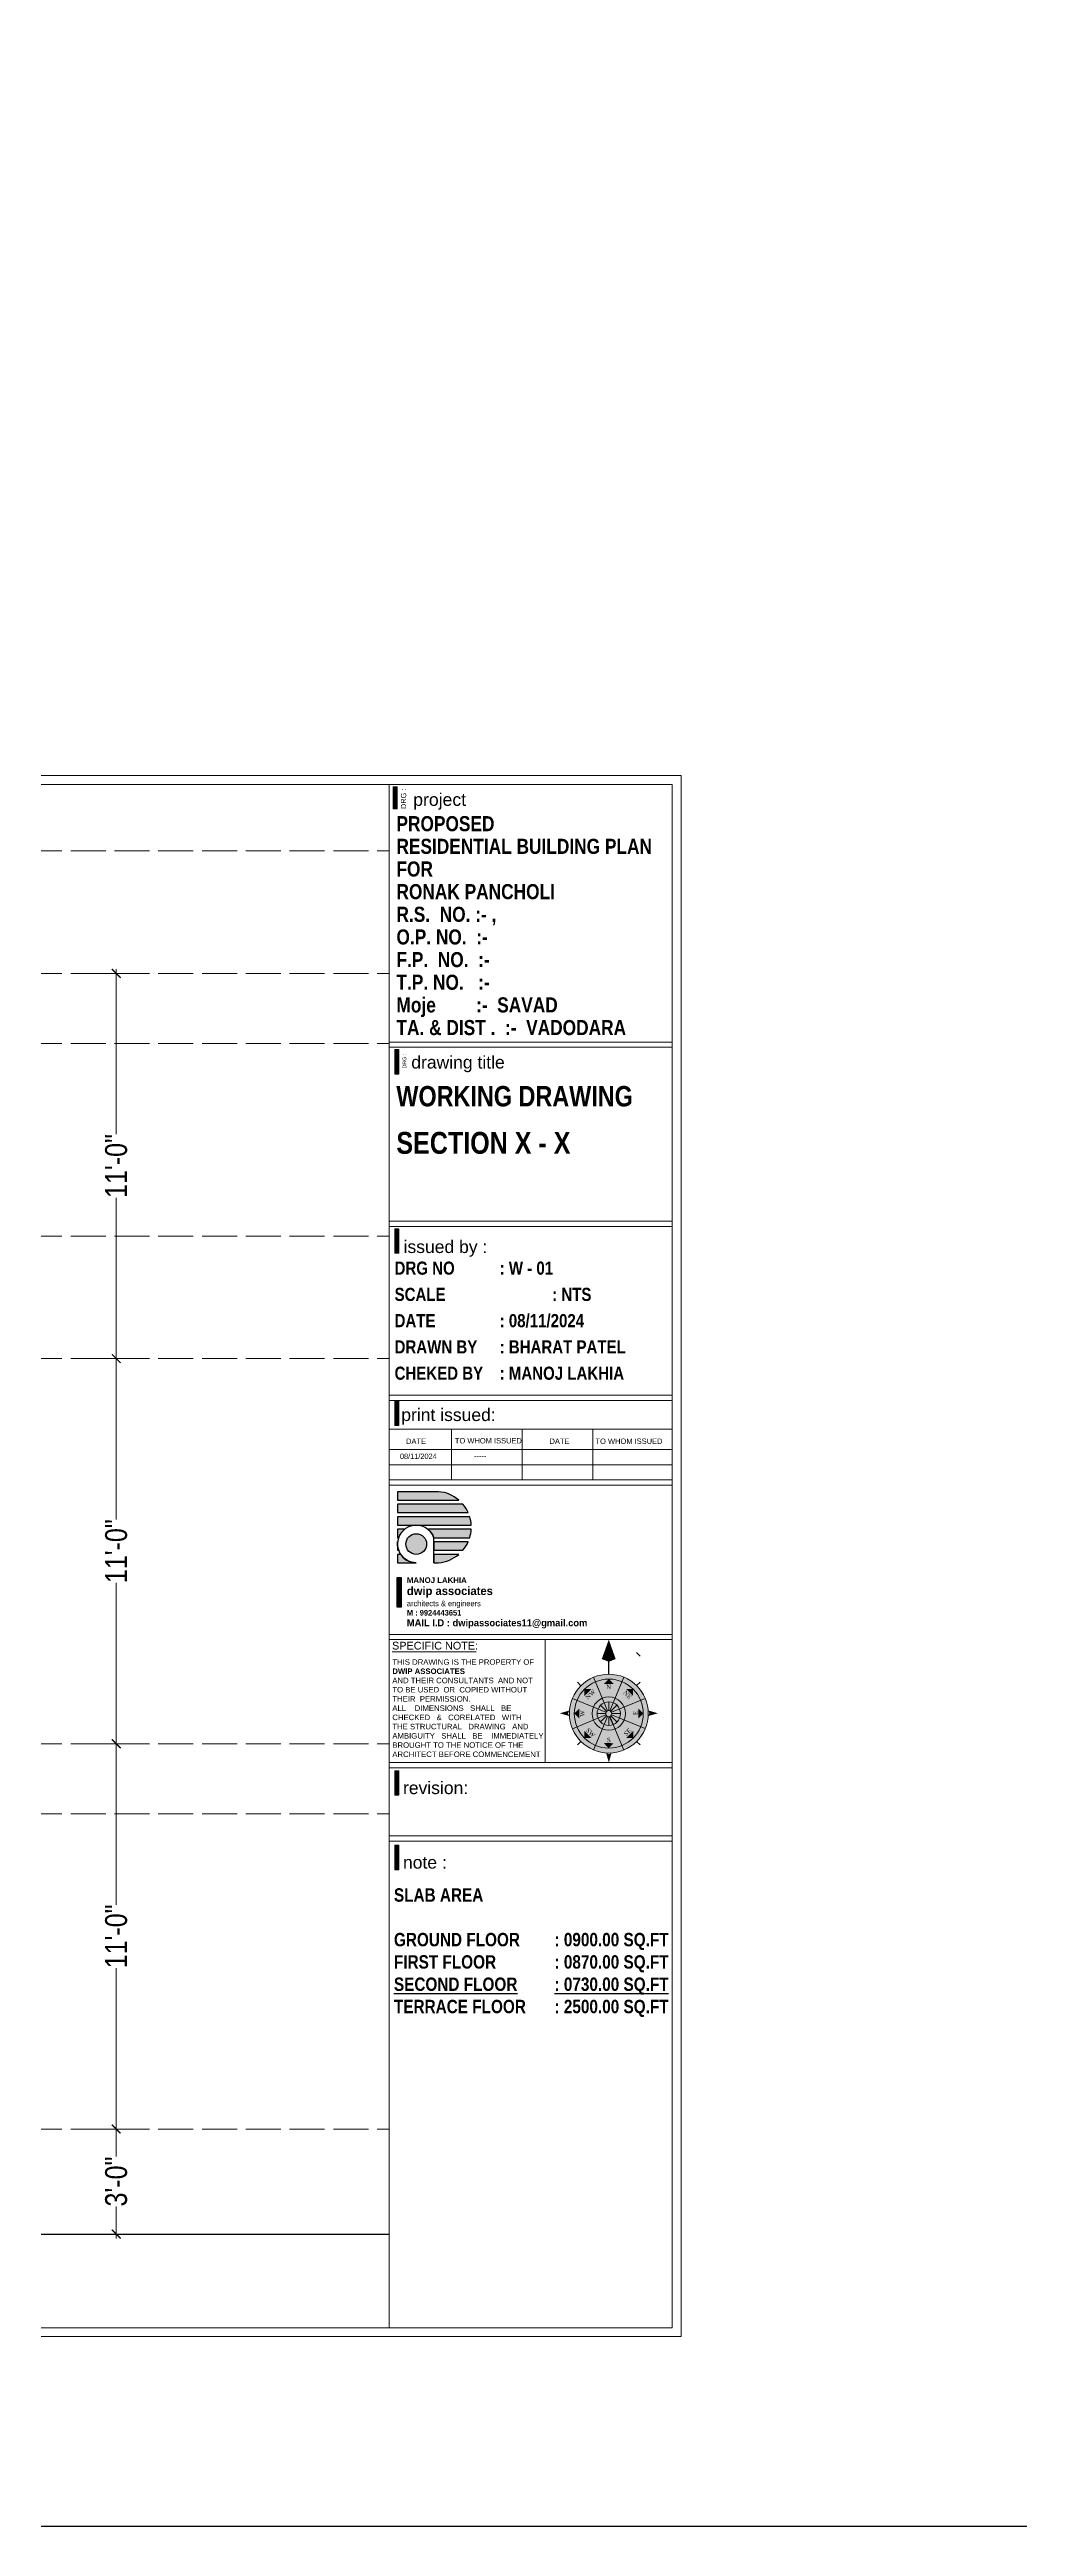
# Model space of a CAD drawing. Header units: millimetres. Extents: x 56222 to 120458, y -162468 to -121287.
# Drawn here: x 114212 to 114544, y -160542 to -159693 of the extents above; entities that cross this region are included whole.
import ezdxf
from ezdxf.enums import TextEntityAlignment as Align

# ---------------------------------------------------------------- set-up
doc = ezdxf.new("R2010")
doc.units = ezdxf.units.MM
doc.header["$MEASUREMENT"] = 0
doc.header["$PDMODE"] = 35
doc.linetypes.add('ACAD_ISO02W100', pattern=[15, 12, -3])
doc.layers.get('Defpoints').update_dxf_attribs({"color": 220})
for name, color, linetype, lineweight in [('@~LEVEL GRID LINE', 43, 'ACAD_ISO02W100', 9), ('plot boundary', 26, 'Continuous', 30), ('SECTION', 7, 'Continuous', 9), ('SECTION ( DIM )', 250, 'Continuous', 18), ('SECTION ( PLine )', 251, 'Continuous', 30), ('STAIRCASE', 45, 'Continuous', 25), ('X_SHEET', 7, 'Continuous', 9)]:
    doc.layers.add(name, color=color, linetype=linetype, lineweight=lineweight)
doc.layers.add('GROUND FLOOR  ( Text )', color=251, linetype='Continuous')
doc.styles.add("AR_0'-0", font='arial.ttf')
doc.styles.add('AR_6', font='arial.ttf', dxfattribs={"height": 6})
doc.styles.add("Cn_BT_0'-0", font='swissc.ttf')
doc.styles.add('Cn_BT_7½', font='swissc.ttf', dxfattribs={"height": 7.5})
doc.styles.add('DUTCH801', font='dutcheb.ttf', dxfattribs={"height": 6.5})
doc.styles.add('KATHA', font='swissc.ttf')
doc.styles.get("Standard").update_dxf_attribs({"font": 'arial.ttf', "height": 6})
doc.dimstyles.new('Cn_BT_7½', dxfattribs={"dimtxt": 9, "dimasz": 3, "dimexe": 1.5, "dimexo": 0, "dimgap": 0.09, "dimtad": 0, "dimdec": 3, "dimzin": 3, "dimdsep": 46, "dimlunit": 4, "dimtxsty": 'Cn_BT_7½', "dimblk": 'ARCHTICK', "dimcen": 0.09, "dimdle": 1.5, "dimclrd": 251, "dimclre": 251, "dimclrt": 14, "dimadec": 0, "dimazin": 0, "dimtfac": 0.75, "dimtdec": 3, "dimtofl": 0, "dimtmove": 0, "dimatfit": 3, "dimfxl": 0, "dimtolj": 1, "dimtzin": 0, "dimlwd": 15, "dimlwe": 15, "dimarcsym": 0})

# ---------------------------------------------------------------- blocks, each defined once
blk = doc.blocks.new('_ArchTick')
at = {"color": 0, "linetype": 'ByBlock', "const_width": 0.15}
blk.add_lwpolyline([(-0.5, -0.5), (0.5, 0.5)], dxfattribs=at)
blk = doc.blocks.new('*D289')
at = {"layer": 'Defpoints', "color": 0, "transparency": 16777216}
for p in [(114225, -160273.41), (114225, -160405.41), (114235.22, -160405.41)]:
    blk.add_point(p, dxfattribs=at)
at = {"layer": 'SECTION ( DIM )', "color": 251, "lineweight": 15, "transparency": 16777216}
for p, q in [((114225, -160273.41), (114236.72, -160273.41)), ((114235.22, -160271.91), (114235.22, -160328.55)), ((114235.22, -160406.91), (114235.22, -160350.27)), ((114225, -160405.41), (114236.72, -160405.41))]:
    blk.add_line(p, q, dxfattribs=at)
at = {"layer": 'SECTION ( DIM )', "color": 251, "lineweight": 15, "transparency": 16777216, "xscale": 3, "yscale": 3, "zscale": 3}
for p, rotation in [((114235.22, -160273.41), 90), ((114235.22, -160405.41), 270)]:
    blk.add_blockref('_ArchTick', p, dxfattribs=dict(at, rotation=rotation))
at = {"layer": 'SECTION ( DIM )', "color": 14, "transparency": 16777216, "insert": (114235.22, -160339.41), "char_height": 7.5, "attachment_point": 5, "rotation": 90, "style": 'Cn_BT_7½'}
blk.add_mtext('\\A1;11\'-0"', dxfattribs=at)
blk = doc.blocks.new('*D104')
at = {"layer": 'Defpoints', "color": 0, "transparency": 16777216}
for p in [(114225, -160405.41), (114225, -160441.41), (114235.22, -160441.41)]:
    blk.add_point(p, dxfattribs=at)
at = {"layer": 'SECTION', "color": 251, "lineweight": 15, "transparency": 16777216}
for p, q in [((114235.22, -160403.91), (114235.22, -160414.86)), ((114225, -160405.41), (114236.72, -160405.41)), ((114235.22, -160442.91), (114235.22, -160431.97)), ((114225, -160441.41), (114236.72, -160441.41))]:
    blk.add_line(p, q, dxfattribs=at)
at = {"layer": 'SECTION', "color": 251, "lineweight": 15, "transparency": 16777216, "xscale": 3, "yscale": 3, "zscale": 3}
for p, rotation in [((114235.22, -160405.41), 90), ((114235.22, -160441.41), 270)]:
    blk.add_blockref('_ArchTick', p, dxfattribs=dict(at, rotation=rotation))
at = {"layer": 'SECTION', "color": 14, "transparency": 16777216, "insert": (114235.22, -160423.41), "char_height": 7.5, "attachment_point": 5, "rotation": 90, "style": 'Cn_BT_7½'}
blk.add_mtext('\\A1;3\'-0"', dxfattribs=at)
blk = doc.blocks.new('*D288')
at = {"layer": 'Defpoints', "color": 0, "transparency": 16777216}
for p in [(114225, -160141.41), (114235.22, -160141.41), (114225, -160273.41)]:
    blk.add_point(p, dxfattribs=at)
at = {"layer": 'SECTION ( DIM )', "color": 251, "lineweight": 15, "transparency": 16777216}
for p, q in [((114225, -160141.41), (114236.72, -160141.41)), ((114235.22, -160139.91), (114235.22, -160196.55)), ((114235.22, -160274.91), (114235.22, -160218.27)), ((114225, -160273.41), (114236.72, -160273.41))]:
    blk.add_line(p, q, dxfattribs=at)
at = {"layer": 'SECTION ( DIM )', "color": 251, "lineweight": 15, "transparency": 16777216, "xscale": 3, "yscale": 3, "zscale": 3}
for p, rotation in [((114235.22, -160141.41), 90), ((114235.22, -160273.41), 270)]:
    blk.add_blockref('_ArchTick', p, dxfattribs=dict(at, rotation=rotation))
at = {"layer": 'SECTION ( DIM )', "color": 14, "transparency": 16777216, "insert": (114235.22, -160207.41), "char_height": 7.5, "attachment_point": 5, "rotation": 90, "style": 'Cn_BT_7½'}
blk.add_mtext('\\A1;11\'-0"', dxfattribs=at)
blk = doc.blocks.new('*D287')
at = {"layer": 'Defpoints', "color": 0, "transparency": 16777216}
for p in [(114225, -160009.41), (114235.22, -160009.41), (114225, -160141.41)]:
    blk.add_point(p, dxfattribs=at)
at = {"layer": 'SECTION ( DIM )', "color": 251, "lineweight": 15, "transparency": 16777216}
for p, q in [((114225, -160009.41), (114236.72, -160009.41)), ((114235.22, -160007.91), (114235.22, -160064.55)), ((114235.22, -160142.91), (114235.22, -160086.27)), ((114225, -160141.41), (114236.72, -160141.41))]:
    blk.add_line(p, q, dxfattribs=at)
at = {"layer": 'SECTION ( DIM )', "color": 251, "lineweight": 15, "transparency": 16777216, "xscale": 3, "yscale": 3, "zscale": 3}
for p, rotation in [((114235.22, -160009.41), 90), ((114235.22, -160141.41), 270)]:
    blk.add_blockref('_ArchTick', p, dxfattribs=dict(at, rotation=rotation))
at = {"layer": 'SECTION ( DIM )', "color": 14, "transparency": 16777216, "insert": (114235.22, -160075.41), "char_height": 7.5, "attachment_point": 5, "rotation": 90, "style": 'Cn_BT_7½'}
blk.add_mtext('\\A1;11\'-0"', dxfattribs=at)
blk = doc.blocks.new('NORTH')
h = blk.add_hatch(color=9)
h.set_gradient(color1=(201, 201, 201), color2=(237, 237, 237), one_color=1, tint=0.93, name='SPHERICAL')
edge = h.paths.add_edge_path()
edge.add_arc((329168.4, -156620.1), 24.1, 0, 360)
at = {"layer": 'X_SHEET'}
for color, points in [(224, [(329168.4, -156574.8), (329168.4, -156588.4), (329164.1, -156586.7)]), (230, [(329172.6, -156586.7), (329168.4, -156588.4), (329168.4, -156574.8)]), (47, [(329153.4, -156609.4), (329153.4, -156605.1), (329157.7, -156605.1)]), (47, [(329165.3, -156602), (329168.4, -156598.9), (329171.4, -156602)]), (47, [(329179, -156605.1), (329183.3, -156605.1), (329183.3, -156609.4)]), (224, [(329143.4, -156619.9), (329144.3, -156618.2), (329138.4, -156619.9)]), (230, [(329144.3, -156621.6), (329143.4, -156619.9), (329138.4, -156619.9)]), (47, [(329147.2, -156620), (329150.3, -156617), (329150.3, -156623.1)]), (47, [(329186.5, -156623.1), (329186.5, -156617), (329189.5, -156620.1)]), (224, [(329193.3, -156619.9), (329192.5, -156618.2), (329198.4, -156619.9)]), (230, [(329192.5, -156621.6), (329193.3, -156619.9), (329198.4, -156619.9)]), (47, [(329153.4, -156635), (329153.4, -156630.7), (329157.7, -156635)]), (47, [(329179, -156635), (329183.3, -156630.7), (329183.3, -156635)]), (47, [(329171.4, -156638.2), (329165.3, -156638.1), (329168.3, -156641.2)]), (230, [(329166.7, -156644.1), (329168.4, -156645), (329168.4, -156650.1)]), (224, [(329168.4, -156645), (329170.1, -156644.1), (329168.4, -156650.1)])]:
    blk.add_hatch(color=color, dxfattribs=at).paths.add_polyline_path(points)
at = {"color": 254, "lineweight": 5}
for p, q in [((329185.4, -156582.8), (329187.6, -156585)), ((329166.5, -156620.1), (329161.2, -156620.1)), ((329167, -156618.7), (329163.3, -156615)), ((329168.4, -156618.2), (329168.4, -156612.9)), ((329169.7, -156618.7), (329173.4, -156615)), ((329170.2, -156620.1), (329175.5, -156620.1)), ((329167, -156621.4), (329163.3, -156625.1)), ((329168.4, -156621.9), (329168.4, -156627.2)), ((329169.7, -156621.4), (329173.4, -156625.1))]:
    blk.add_line(p, q, dxfattribs=at)
at = {"color": 250, "lineweight": 9}
for p, q in [((329151.3, -156603), (329149.2, -156600.9)), ((329167.6, -156618.3), (329159.1, -156597.8)), ((329169.1, -156618.3), (329177.6, -156597.8)), ((329185.4, -156603), (329187.6, -156600.9)), ((329146.1, -156610.8), (329166.6, -156619.3)), ((329170.1, -156619.3), (329190.7, -156610.8)), ((329146.1, -156629.3), (329166.6, -156620.8)), ((329159.1, -156642.4), (329167.6, -156621.8)), ((329177.6, -156642.4), (329169.1, -156621.8)), ((329170.1, -156620.8), (329190.7, -156629.3)), ((329151.3, -156637.1), (329149.2, -156639.2)), ((329185.4, -156637.1), (329187.6, -156639.2))]:
    blk.add_line(p, q, dxfattribs=at)
at = {"color": 1}
blk.add_line((329171.1, -156626.7), (329169.1, -156621.8), dxfattribs=at)
at = {"lineweight": 9}
for radius in [24.1, 21.1, 10.2, 7.18, 1.88]:
    blk.add_circle((329168.4, -156620.1), radius, dxfattribs=at)
at = {"layer": 'X_SHEET', "color": 29, "linetype": 'Continuous', "lineweight": 25}
blk.add_line((329168.4, -156595.9), (329168.4, -156588.4), dxfattribs=at)
at = {"layer": 'X_SHEET', "color": 26, "linetype": 'ByBlock', "lineweight": -2, "style": 'DUTCH801'}
for s, rotation, p in [('NW', 44.9141, (329156.2, -156607.4)), ('N', 359.9141, (329168.3, -156602.4)), ('S', 359.9141, (329168.4, -156634.9)), ('SE', 44.9141, (329178.9, -156630.5))]:
    blk.add_text(s, height=2.7, rotation=rotation, dxfattribs=at).set_placement(p, align=Align.TOP_CENTER)
for s, rotation, p in [('W', 89.9141, (329153.5, -156620)), ('NE', 314.9141, (329178.9, -156609.6)), ('E', 89.9141, (329186.1, -156619.8)), ('SW', 314.9141, (329156.3, -156632.7))]:
    blk.add_text(s, height=2.7, rotation=rotation, dxfattribs=at).set_placement(p, align=Align.CENTER)
blk = doc.blocks.new('logo')
at = {"layer": 'STAIRCASE', "linetype": 'Continuous', "ltscale": 15}
h = blk.add_hatch(color=0, dxfattribs=at)
edge = h.paths.add_edge_path()
edge.add_line((52190.2, -8438.8), (52131.5, -8438.8))
edge.add_line((52131.5, -8438.8), (52131.5, -8450.8))
edge.add_line((52131.5, -8450.8), (52219.1, -8450.8))
edge.add_arc((52186.1, -8489.7), 51, 49.5898, 85.3906)
edge = h.paths.add_edge_path()
edge.add_line((52225, -8456.8), (52131.5, -8456.8))
edge.add_line((52131.5, -8456.8), (52131.5, -8468.8))
edge.add_line((52131.5, -8468.8), (52232.6, -8468.8))
edge.add_arc((52186.1, -8489.7), 51, 24.196, 40.1809)
edge = h.paths.add_edge_path()
edge.add_line((52234.8, -8474.7), (52131.5, -8474.7))
edge.add_line((52131.5, -8474.7), (52131.5, -8486.7))
edge.add_line((52131.5, -8486.7), (52237, -8486.7))
edge.add_arc((52186.1, -8489.7), 51, 3.3421, 17.076)
edge = h.paths.add_edge_path()
edge.add_line((52237, -8492.6), (52174.8, -8492.6))
edge.add_arc((52158.3, -8513.7), 26.8, 19.8001, 51.8901, ccw=False)
edge.add_line((52183.5, -8504.6), (52234.8, -8504.6))
edge.add_arc((52186.1, -8489.7), 51, 342.9464, 356.6794)
edge = h.paths.add_edge_path()
edge.add_line((52232.6, -8510.5), (52183.5, -8510.5))
edge.add_line((52183.5, -8510.5), (52183.5, -8522.5))
edge.add_line((52183.5, -8522.5), (52225.1, -8522.5))
edge.add_arc((52186.1, -8489.7), 51, 319.8472, 335.8275)
edge = h.paths.add_edge_path()
edge.add_line((52219.2, -8528.5), (52183.5, -8528.5))
edge.add_line((52183.5, -8528.5), (52183.5, -8540.5))
edge.add_line((52183.5, -8540.5), (52190.4, -8540.5))
edge.add_arc((52186.1, -8489.7), 51, 274.8693, 310.4434)
edge = h.paths.add_edge_path()
edge.add_line((52136, -8528.5), (52131.5, -8528.5))
edge.add_line((52131.5, -8528.5), (52131.5, -8540.5))
edge.add_line((52131.5, -8540.5), (52158.3, -8540.5))
edge.add_arc((52158.3, -8513.7), 26.8, 213.4982, 270, ccw=False)
edge = h.paths.add_edge_path()
edge.add_line((52131.5, -8513.7), (52131.5, -8522.5))
edge.add_line((52131.5, -8522.5), (52133, -8522.5))
edge.add_arc((52158.3, -8513.7), 26.8, 180, 199.307, ccw=False)
edge = h.paths.add_edge_path()
edge.add_line((52131.7, -8510.5), (52131.5, -8510.5))
edge.add_line((52131.5, -8510.5), (52131.5, -8513.7))
edge.add_arc((52158.3, -8513.7), 26.8, 173.2545, 180, ccw=False)
edge = h.paths.add_edge_path()
edge.add_line((52141.8, -8492.6), (52131.5, -8492.6))
edge.add_line((52131.5, -8492.6), (52131.5, -8504.6))
edge.add_line((52131.5, -8504.6), (52133.1, -8504.6))
edge.add_arc((52158.3, -8513.7), 26.8, 128.1099, 160.1999, ccw=False)
edge = h.paths.add_edge_path()
edge.add_arc((52158.3, -8513.7), 14.8, 0, 360)
at = {"layer": 'STAIRCASE', "color": 0, "linetype": 'Continuous', "ltscale": 15}
blk.add_line((52183.5, -8540.5), (52183.5, -8504.6), dxfattribs=at)
for points in [[(52190.2, -8438.8), (52131.5, -8438.8), (52131.5, -8450.8), (52219.1, -8450.8, 0.157494)], [(52225, -8456.8), (52131.5, -8456.8), (52131.5, -8468.8), (52232.6, -8468.8, 0.06986)], [(52234.8, -8474.7), (52131.5, -8474.7), (52131.5, -8486.7), (52237, -8486.7, 0.059998)], [(52141.8, -8492.6), (52131.5, -8492.6), (52131.5, -8504.6), (52133.1, -8504.6, -0.140942)], [(52237, -8492.6), (52174.8, -8492.6, -0.140942), (52183.5, -8504.6), (52234.8, -8504.6, 0.059993)], [(52131.7, -8510.5), (52131.5, -8510.5), (52131.5, -8513.7, -0.029441)], [(52131.5, -8513.7), (52131.5, -8522.5), (52133, -8522.5, -0.084443)], [(52136, -8528.5), (52131.5, -8528.5), (52131.5, -8540.5), (52158.3, -8540.5, -0.251655)], [(52232.6, -8510.5), (52183.5, -8510.5), (52183.5, -8522.5), (52225.1, -8522.5, 0.069841)], [(52219.2, -8528.5), (52183.5, -8528.5), (52183.5, -8540.5), (52190.4, -8540.5, 0.15648)]]:
    blk.add_lwpolyline(points, format="xyb", close=True, dxfattribs=at)
blk.add_circle((52158.3, -8513.7), 14.8, dxfattribs=at)
blk.add_arc((52158.3, -8513.7), 26.8, 19.8001, 270, dxfattribs=at)

msp = doc.modelspace()

# ---------------------------------------------------------------- hatches: boundary and pattern name
at = {"layer": 'STAIRCASE', "linetype": 'Continuous', "ltscale": 15}
msp.add_hatch(color=251, dxfattribs=at).paths.add_polyline_path([(114331.5113, -160216.37177), (114332.91197, -160216.37177), (114332.91197, -160226.6154), (114331.5113, -160226.6154)])
at = {"layer": 'X_SHEET', "ltscale": 0.25}
h = msp.add_hatch(color=0, dxfattribs=at)
h.dxf.hatch_style = 1
h.paths.add_polyline_path([(114332.02234, -160035.53609), (114330.71836, -160035.53609), (114330.71836, -160043.92309), (114332.02234, -160043.92309)])
h = msp.add_hatch(color=0, dxfattribs=at)
h.dxf.hatch_style = 1
h.paths.add_polyline_path([(114332.02241, -160096.9385), (114330.71843, -160096.9385), (114330.71843, -160105.3255), (114332.02241, -160105.3255)])
h = msp.add_hatch(color=0, dxfattribs=at)
h.dxf.hatch_style = 1
h.paths.add_polyline_path([(114332.01962, -160155.92706), (114330.71564, -160155.92706), (114330.71564, -160164.31406), (114332.01962, -160164.31406)])
h = msp.add_hatch(color=0, dxfattribs=at)
h.dxf.hatch_style = 1
h.paths.add_polyline_path([(114332.02238, -160282.64973), (114330.7184, -160282.64973), (114330.7184, -160291.03673), (114332.02238, -160291.03673)])
h = msp.add_hatch(color=0, dxfattribs=at)
h.dxf.hatch_style = 1
h.paths.add_polyline_path([(114332.0223, -160308.1854), (114330.71832, -160308.1854), (114330.71832, -160316.57241), (114332.0223, -160316.57241)])

# ---------------------------------------------------------------- linework, layer by layer
at = {"layer": '@~LEVEL GRID LINE'}
for p, q in [((113664.63483, -159967.41357), (114328.81004, -159967.41357)), ((113664.63483, -160009.41357), (114328.81004, -160009.41357)), ((113664.63483, -160033.41357), (114328.81004, -160033.41357)), ((113664.63483, -160099.41357), (114328.81004, -160099.41357)), ((113664.63483, -160141.41357), (114328.81004, -160141.41357)), ((113664.63483, -160273.41357), (114328.81004, -160273.41357)), ((113664.63483, -160297.41357), (114328.81004, -160297.41357)), ((113664.63483, -160405.41357), (114328.81004, -160405.41357))]:
    msp.add_line(p, q, dxfattribs=at)
at = {"layer": 'plot boundary', "color": 251, "ltscale": 0.25}
msp.add_lwpolyline([(114331.5113, -160216.37177), (114332.91197, -160216.37177), (114332.91197, -160226.6154), (114331.5113, -160226.6154)], close=True, dxfattribs=at)
at = {"layer": 'SECTION'}
msp.add_line((113664.63483, -160441.41357), (114328.81004, -160441.41357), dxfattribs=at)
at = {"layer": 'SECTION ( PLine )'}
msp.add_lwpolyline([(113664.63483, -160441.41357), (114328.80998, -160441.41357)], dxfattribs=at)
at = {"layer": 'X_SHEET', "color": 0, "linetype": 'Continuous', "lineweight": 9}
for p, q in [((114328.80825, -160165.55001), (114425.78036, -160165.55001)), ((114350.08133, -160165.55001), (114350.08133, -160182.93972)), ((114374.31741, -160165.55001), (114374.31741, -160182.93972)), ((114398.54476, -160165.55001), (114398.54476, -160182.93972)), ((114425.78036, -160172.59409), (114328.80879, -160172.59409)), ((114425.78036, -160177.7669), (114328.80934, -160177.7669))]:
    msp.add_line(p, q, dxfattribs=at)
at = {"layer": 'X_SHEET', "linetype": 'Continuous'}
msp.add_line((114329.76849, -160241.91151), (114358.51415, -160241.91151), dxfattribs=at)
at = {"layer": 'X_SHEET', "color": 5, "lineweight": 30}
msp.add_lwpolyline([(113576.41025, -158844.0278), (116516.02946, -158844.0278), (116516.02946, -160541.61207), (113576.41025, -160541.61207)], close=True, dxfattribs=at)
at = {"layer": 'X_SHEET'}
for points in [[(114428.7832, -160476.57082), (113661.63483, -160476.57082), (113661.63483, -159941.63801), (114428.7832, -159941.63801)], [(113664.63483, -160473.57082), (114328.81004, -160473.57082), (114328.81004, -159944.63801), (113664.63483, -159944.63801)], [(114328.80989, -160032.9323), (114425.78308, -160032.9323), (114425.78312, -159944.63801), (114328.80989, -159944.63801)], [(114328.80989, -159944.63801), (114425.78308, -159944.63801), (114425.78318, -160473.57082), (114328.80998, -160473.57082)], [(114425.78312, -160034.72912), (114328.80989, -160034.72912), (114328.80989, -160094.34964), (114425.78312, -160094.34964)], [(114328.80989, -160096.14645), (114425.78312, -160096.14645), (114425.78312, -160153.91621), (114328.80989, -160153.91621)], [(114328.80989, -160182.93972), (114425.78036, -160182.93972), (114425.78036, -160155.71302), (114328.80989, -160155.71302)], [(114328.80989, -160184.73654), (114425.78312, -160184.73654), (114425.78312, -160235.90763), (114328.80989, -160235.90763)], [(114382.23766, -160279.84814), (114328.80989, -160279.84814), (114328.80989, -160237.70445), (114382.23766, -160237.70445)], [(114328.80989, -160279.84814), (114425.78312, -160279.84814), (114425.78312, -160237.70445), (114328.80989, -160237.70445)], [(114328.80989, -160281.64496), (114425.78312, -160281.64496), (114425.78312, -160304.98338), (114328.80989, -160304.98338)], [(114425.78305, -160306.7802), (114328.80989, -160306.7802), (114328.81004, -160473.57082), (114425.78323, -160473.57082)]]:
    msp.add_lwpolyline(points, close=True, dxfattribs=at)
at = {"layer": 'X_SHEET', "color": 0, "ltscale": 0.25}
for points in [[(114330.15545, -159945.49884), (114331.48704, -159945.49884), (114331.48704, -159952.99428), (114330.15545, -159952.99428)], [(114330.71836, -160035.53609), (114332.02234, -160035.53609), (114332.02234, -160043.92309), (114330.71836, -160043.92309)], [(114330.71843, -160096.9385), (114332.02241, -160096.9385), (114332.02241, -160105.3255), (114330.71843, -160105.3255)], [(114330.71564, -160155.92706), (114332.01962, -160155.92706), (114332.01962, -160164.31406), (114330.71564, -160164.31406)], [(114330.7184, -160282.64973), (114332.02238, -160282.64973), (114332.02238, -160291.03673), (114330.7184, -160291.03673)], [(114330.71832, -160308.1854), (114332.0223, -160308.1854), (114332.0223, -160316.57241), (114330.71832, -160316.57241)]]:
    msp.add_lwpolyline(points, close=True, dxfattribs=at)
msp.add_solid([(114331.48704, -159952.99428), (114330.15545, -159952.99428), (114331.48704, -159945.49884), (114330.15545, -159945.49884)], dxfattribs=at)

# ---------------------------------------------------------------- block references
at = {"xscale": 0.5602052887008367, "yscale": 0.5602052887008367, "zscale": 0.5602052887008367, "rotation": 0.02728220597180475}
msp.add_blockref('NORTH', (-70039.61007, -72611.47418), dxfattribs=at)
at = {"layer": 'STAIRCASE', "color": 251, "linetype": 'Continuous', "xscale": 0.2395125656039454, "yscale": 0.2395125656039454, "zscale": 0.2395125656039454}
msp.add_blockref('logo', (101845.45707, -158165.81463), dxfattribs=at)

# ---------------------------------------------------------------- texts
at = {"layer": 'GROUND FLOOR  ( Text )', "color": 250, "insert": (114330.38648, -160322.92697), "char_height": 4.5850045, "attachment_point": 1, "style": 'KATHA'}
msp.add_mtext('{\\fSwis721 Cn BT|b1|i0|c0|p34;\\C1;SLAB AREA\\P\\PGROUND FLOOR ^I: 0900.00 SQ.FT\\PFIRST FLOOR^I^I: 0870.00 SQ.FT\\P\\LSECOND FLOOR^I: 0730.00 SQ.FT\\P\\lTERRACE FLOOR^I: 2500.00 SQ.FT}', dxfattribs=at)
at = {"layer": 'plot boundary', "color": 251, "ltscale": 0.25, "insert": (114334.8153, -160216.37177), "char_height": 2.8741508, "attachment_point": 1}
msp.add_mtext('{\\fArial|b1|i0|c0|p34;\\H0.6667x;MANOJ LAKHIA\\fBankGothic Lt BT|b1|i0|c0|p34;\\P\\fBankGothic Md BT|b1|i0|c0|p34;\\H1.5x;dwip associates\\P\\fBankGothic Lt BT|b0|i0|c0|p34;\\H0.6667x;architects & engineers\\P\\fStylus BT|b1|i0|c0|p34;\\H0.9999x;M : 9924443651\\P\\H1.25x;MAIL I.D : dwipassociates11@gmail.com}', dxfattribs=at)
at = {"layer": 'X_SHEET', "color": 0, "ltscale": 0.25, "insert": (114332.77777, -159953.08375), "char_height": 1.800426, "width": 7.7193255, "attachment_point": 1, "rotation": 90, "style": "AR_0'-0"}
msp.add_mtext('DRG :', dxfattribs=at)
at = {"layer": 'X_SHEET', "color": 0, "ltscale": 0.25, "attachment_point": 1}
for s, insert, char_height, style in [('{\\fSwis721 Ex BT|b0|i0|c0|p34;project}', (114336.99817, -159947.68247), 4.3210236, 'AR_6'), ('{\\fSwis721 Cn BT|b1|i0|c0|p34;SECTION X - X}', (114331.22204, -160063.73063), 7.5, 'KATHA')]:
    msp.add_mtext(s, dxfattribs=dict(at, insert=insert, char_height=char_height, style=style))
at = {"layer": 'X_SHEET', "color": 0, "linetype": 'Continuous', "attachment_point": 1, "style": "Cn_BT_0'-0"}
for s, insert, char_height, line_spacing_factor in [('{\\fSwis721 Cn BT|b1|i0|c0|p34;PROPOSED\\PRESIDENTIAL BUILDING PLAN\\PFOR\\P\\C5;RONAK PANCHOLI  \\C1; \\C29;\\P\\C0;R.S.  NO. :- , \\PO.P. NO.  :-      \\PF.P.  NO.  :-          \\PT.P. NO.   :-  \\PMoje ^I    :-  SAVAD\\PTA. & DIST .  :-  VADODARA}', (114331.24588, -159955.51226), 5.1745668, 0.9), ('\\A1;{\\fSwis721 Cn BT|b1|i0|c0|p34;DRG NO ^I: W - 01 \\PSCALE ^I^I: NTS\\PDATE ^I^I: 08/11/2024\\P\\A0;DRAWN BY ^I: BHARAT PATEL\\PCHEKED BY ^I: MANOJ LAKHIA}', (114330.61217, -160108.15307), 4.5, 1.2)]:
    msp.add_mtext(s, dxfattribs=dict(at, insert=insert, char_height=char_height, line_spacing_factor=line_spacing_factor))
at = {"layer": 'X_SHEET', "color": 0, "ltscale": 0.25, "insert": (114333.32805, -160041.97915), "char_height": 1.289322, "attachment_point": 1, "rotation": 90}
msp.add_mtext('DRG :', dxfattribs=at)
at = {"layer": 'X_SHEET', "color": 0, "ltscale": 0.25, "char_height": 4.2977407, "attachment_point": 1}
for s, insert in [('{\\fSwis721 Ex BT|b0|i0|c0|p34;drawing title}', (114336.33049, -160037.70005)), ('issued by :', (114333.69328, -160100.93226)), ('{\\fArial|b0|i0|c0|p34;print issued:}', (114332.89778, -160158.50545))]:
    msp.add_mtext(s, dxfattribs=dict(at, insert=insert))
at = {"layer": 'X_SHEET', "ltscale": 0.25, "insert": (114331.22204, -160047.99398), "char_height": 7, "attachment_point": 1, "style": 'KATHA'}
msp.add_mtext('{\\fSwis721 Cn BT|b1|i0|c0|p34;WORKING DRAWING}', dxfattribs=at)
at = {"layer": 'X_SHEET', "color": 0, "linetype": 'Continuous', "insert": (114332.44709, -160173.97392), "char_height": 1.838217, "attachment_point": 1, "style": 'KATHA'}
msp.add_mtext('08/11/2024', dxfattribs=at)
at = {"layer": 'X_SHEET', "color": 0, "linetype": 'Continuous', "attachment_point": 1}
for s, insert, char_height in [('{\\fArial|b0|i0|c0|p34;DATE}', (114334.53591, -160168.80111), 1.8382165), ('{\\fArial|b0|i0|c0|p34;TO WHOM ISSUED}', (114351.27648, -160168.64293), 1.8382165), ('{\\fArial|b0|i0|c0|p34;-----}', (114357.80543, -160173.81575), 1.8382165), ('{\\fArial|b0|i0|c0|p34;DATE}', (114383.70406, -160168.80111), 1.8382165), ('{\\fArial|b0|i0|c0|p34;TO WHOM ISSUED}', (114399.45848, -160168.80111), 1.8382165), ('THIS DRAWING IS THE PROPERTY OF \\P{\\fArial|b1|i0|c0|p34;\\C59;DWIP ASSOCIATES\\C29; \\fArial|b0|i0|c0|p34;\\P}AND THEIR CONSULTANTS  AND NOT \\PTO BE USED  OR  COPIED WITHOUT \\PTHEIR  PERMISSION.\\PALL    DIMENSIONS   SHALL   BE   \\PCHECKED   &   CORELATED   WITH   \\PTHE STRUCTURAL   DRAWING   AND   \\PAMBIGUITY   SHALL   BE    IMMEDIATELY \\PBROUGHT TO THE NOTICE OF THE \\PARCHITECT BEFORE COMMENCEMENT', (114329.8413, -160244.43384), 1.8967202)]:
    msp.add_mtext(s, dxfattribs=dict(at, insert=insert, char_height=char_height))
at = {"layer": 'X_SHEET', "linetype": 'Continuous', "insert": (114329.7558, -160238.45224), "char_height": 2.6552016, "attachment_point": 1}
msp.add_mtext('SPECIFIC NOTE:', dxfattribs=at)
at = {"layer": 'X_SHEET', "color": 29, "ltscale": 0.25, "char_height": 4.2977407, "attachment_point": 1}
for s, insert in [('{\\C0;revision:}', (114333.48863, -160286.35169)), ('{\\C0;note :}', (114333.48856, -160311.88737))]:
    msp.add_mtext(s, dxfattribs=dict(at, insert=insert))

# ---------------------------------------------------------------- dimensions: what is measured, and where the dimension line sits
at = {"layer": 'SECTION', "color": 5}
dim = msp.add_linear_dim(base=(114235.21713, -160441.41357), p1=(114224.99884, -160405.41357), p2=(114224.99884, -160441.41357), angle=90, dimstyle='Cn_BT_7½', override={"dimtmove": 1}, dxfattribs=at)
dim.commit()
dim.dimension.update_dxf_attribs({"geometry": '*D104', "text_midpoint": (114235.21713, -160423.41357)})
at = {"layer": 'SECTION ( DIM )'}
for base, p1, p2, picture, middle in [((114235.21713, -160009.41357), (114224.99884, -160141.41357), (114224.99884, -160009.41357), '*D287', (114235.21713, -160075.41357)), ((114235.21713, -160141.41357), (114224.99884, -160273.41357), (114224.99884, -160141.41357), '*D288', (114235.21713, -160207.41357)), ((114235.21713, -160405.41357), (114224.99884, -160273.41357), (114224.99884, -160405.41357), '*D289', (114235.21713, -160339.41357))]:
    dim = msp.add_linear_dim(base=base, p1=p1, p2=p2, angle=90, dimstyle='Cn_BT_7½', dxfattribs=at)
    dim.commit()
    dim.dimension.update_dxf_attribs({"geometry": picture, "text_midpoint": middle})

doc.saveas('drawing.dxf')
